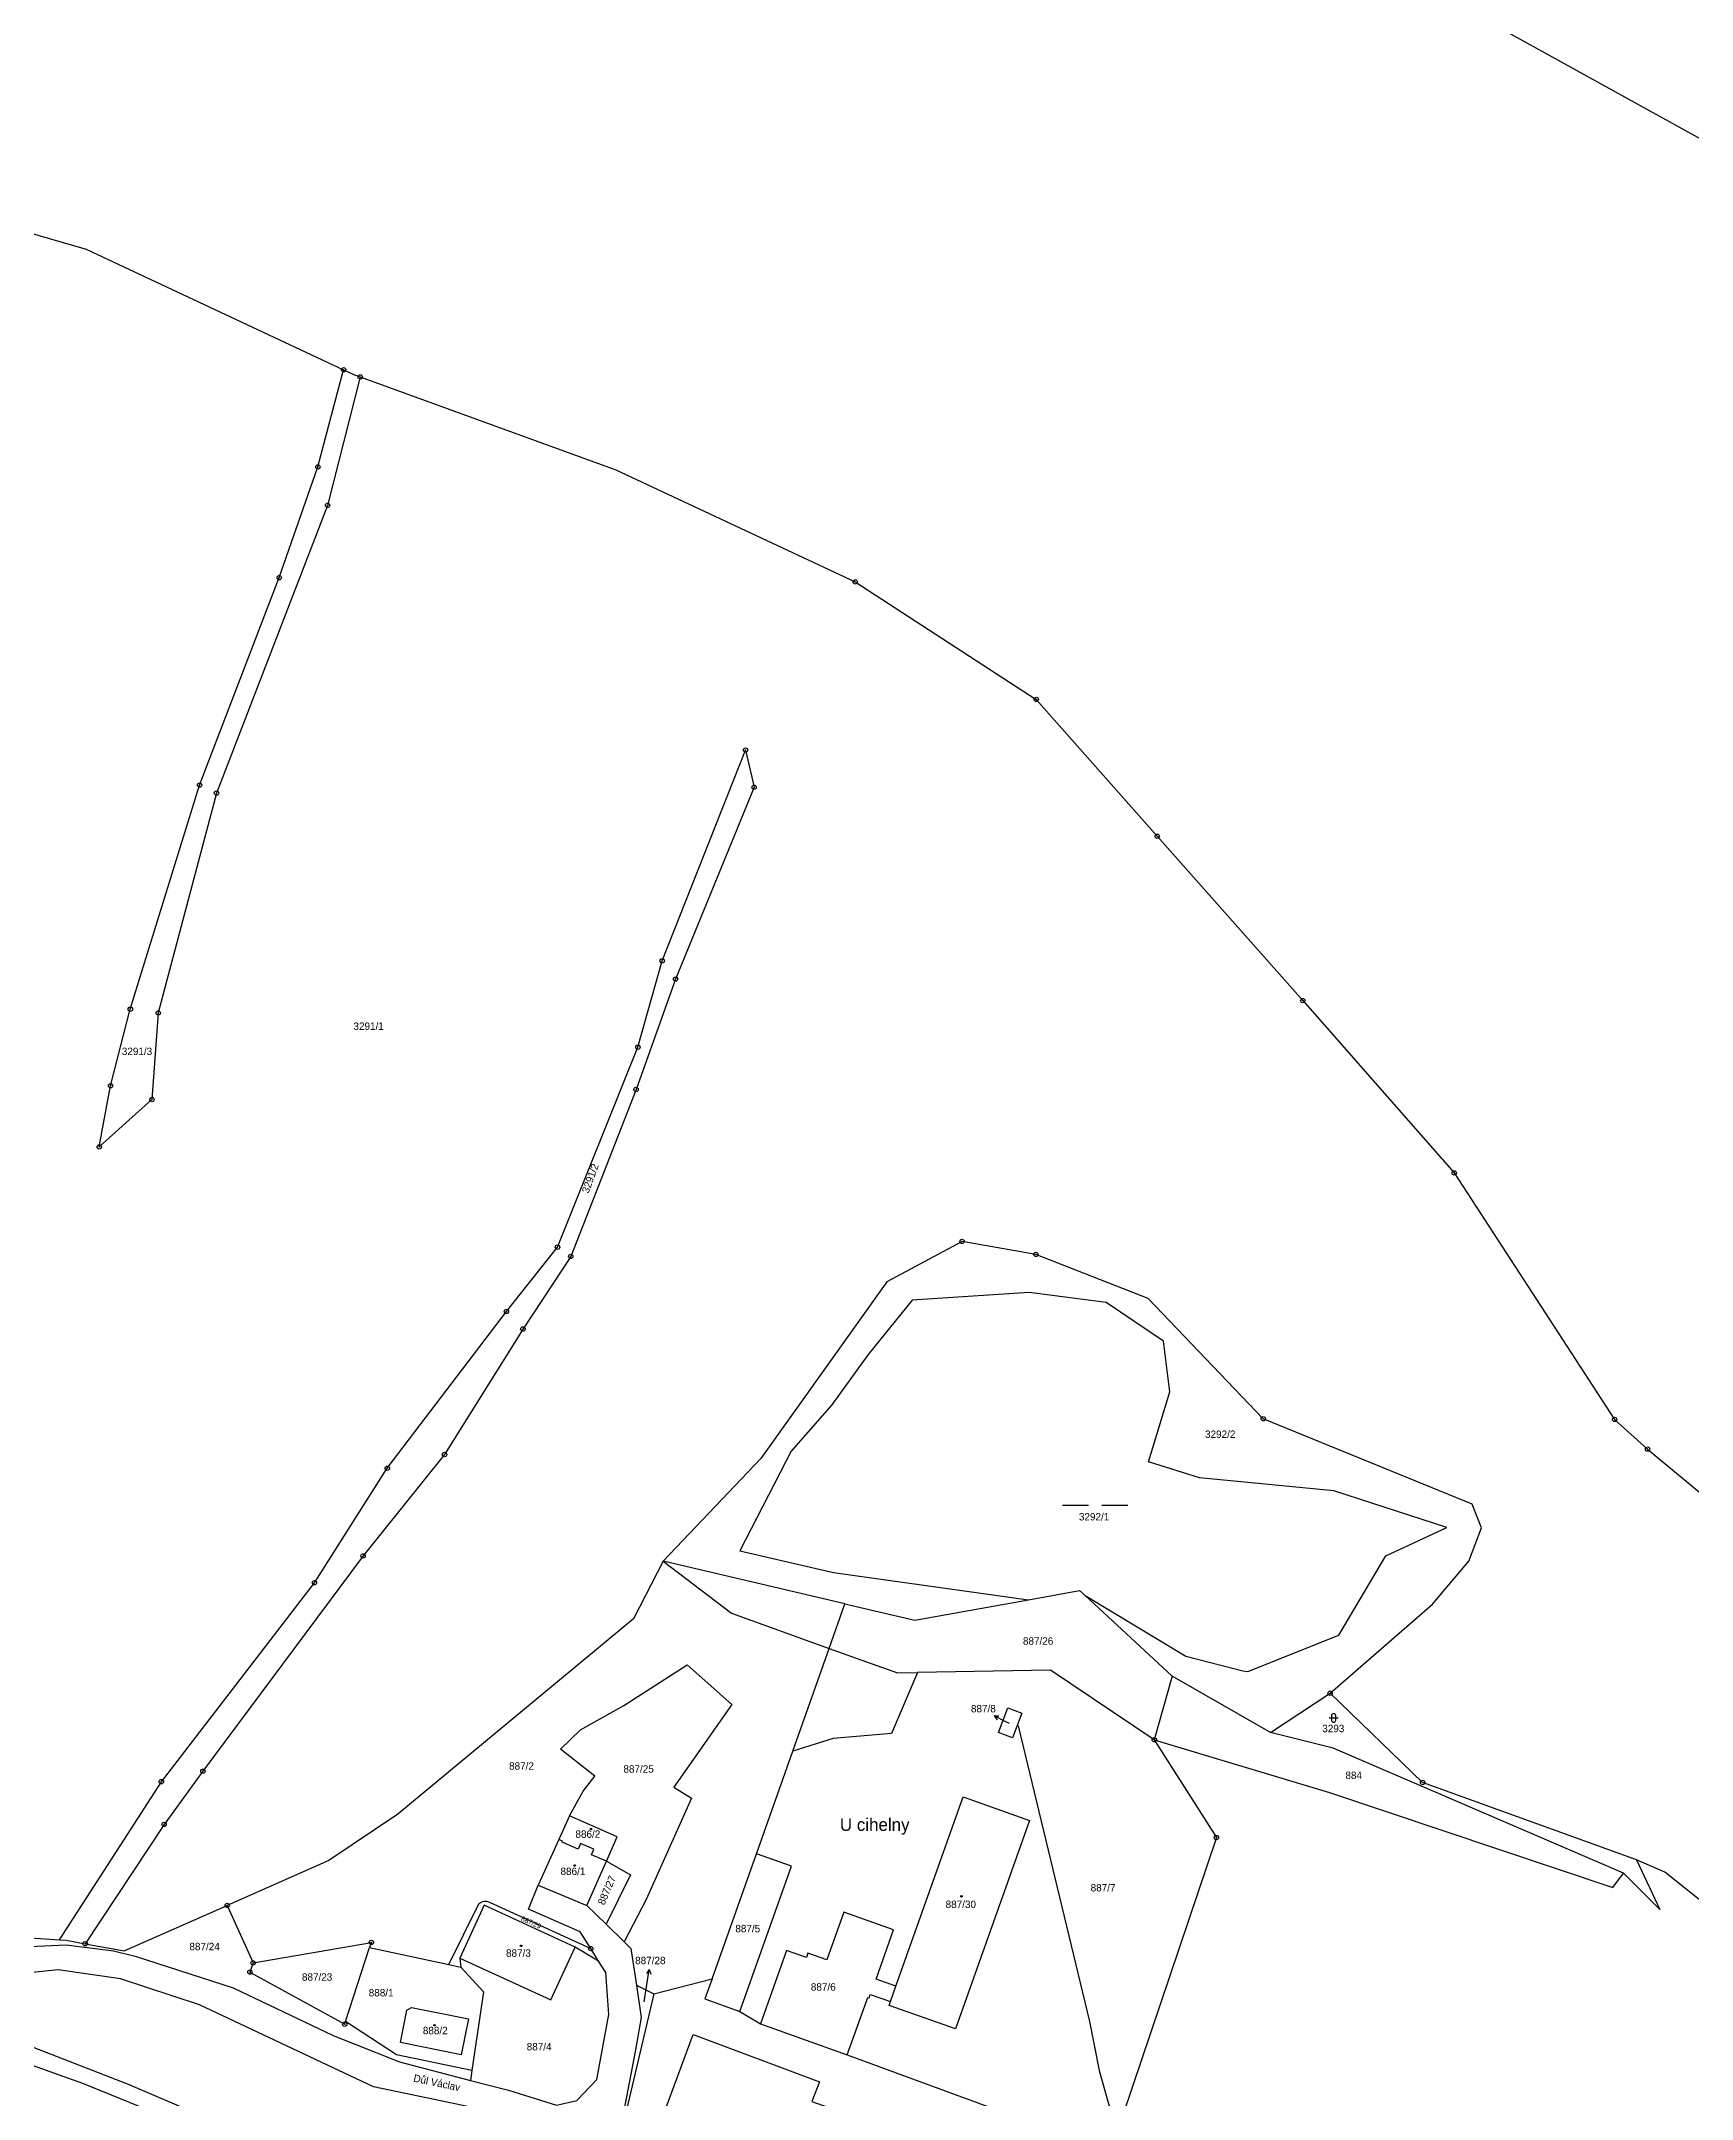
# Model space of a CAD drawing. Extents: x -784124 to -780570, y -980818 to -976926.
# Drawn here: x -781304 to -780926, y -979504.8 to -979033.6 of the extents above; entities that cross this region are included whole.
import ezdxf
from ezdxf.enums import TextEntityAlignment as Align

# ---------------------------------------------------------------- set-up
doc = ezdxf.new("R2010")
doc.units = 0
doc.header["$LTSCALE"] = 3.138375
doc.header["$MEASUREMENT"] = 0
doc.linetypes.add('0_205_2', pattern=[0])
doc.linetypes.add('2_6_59_2', pattern=[0])
for name, color, linetype in [('1008', 1, 'CONTINUOUS'), ('1010', 1, 'CONTINUOUS'), ('1029', 1, 'CONTINUOUS'), ('105', 1, 'CONTINUOUS'), ('18', 1, 'CONTINUOUS'), ('20502', 1, 'CONTINUOUS'), ('21800', 1, 'CONTINUOUS'), ('21900', 1, 'CONTINUOUS'), ('21999', 1, 'CONTINUOUS'), ('316', 1, 'CONTINUOUS'), ('404', 1, 'CONTINUOUS'), ('50100', 1, 'CONTINUOUS'), ('60502', 1, 'CONTINUOUS'), ('803', 1, 'CONTINUOUS')]:
    doc.layers.add(name, color=color, linetype=linetype)

# ---------------------------------------------------------------- blocks, each defined once
blk = doc.blocks.new('4_02$0')
at = {"layer": '404', "color": 255, "linetype": 'Continuous'}
blk.add_circle((-0.01, 0), 0.175, dxfattribs=at)
blk = doc.blocks.new('1029$1')
at = {"layer": '1029', "color": 6, "linetype": 'Continuous'}
for p, q in [((0, 3), (-0.5, 2)), ((0, 0), (0, 3)), ((0, 3), (0.5, 2))]:
    blk.add_line(p, q, dxfattribs=at)
blk = doc.blocks.new('8_03$8')
at = {"layer": '803', "color": 255, "linetype": 'Continuous'}
for p, q in [((-7.49, 0), (-1.49, 0)), ((1.51, 0), (7.51, 0))]:
    blk.add_line(p, q, dxfattribs=at)
blk = doc.blocks.new('3_16$5')
at = {"layer": '316', "color": 255, "linetype": 'Continuous'}
for p, q in [((-1, 1), (1, 1)), ((-0.5, 1.5), (-0.5, 0.5)), ((0.5, 0.5), (0.5, 1.5))]:
    blk.add_line(p, q, dxfattribs=at)
for centre, start, end in [((0, 1.5), 0, 180), ((0, 0.5), 180, 359.9879)]:
    blk.add_arc(centre, 0.5, start, end, dxfattribs=at)
blk = doc.blocks.new('1_05$19')
at = {"layer": '105', "color": 3, "linetype": 'Continuous'}
for radius in [0.5, 0.0303]:
    blk.add_circle((0, 0), radius, dxfattribs=at)

msp = doc.modelspace()

# ---------------------------------------------------------------- linework, layer by layer
at = {"layer": '1029', "color": 255, "linetype": 'Continuous'}
for p, q in [((-781082.22, -979418.86), (-781083.06, -979418.45)), ((-781165.88, -979482.62), (-781165.19, -979478.19))]:
    msp.add_line(p, q, dxfattribs=at)
at = {"layer": '20502', "color": 3, "linetype": '0_205_2'}
msp.add_lwpolyline([(-781072.56, -978872.3), (-781098.9, -978959.3), (-780907.31, -979065.21)], dxfattribs=at)
at = {"layer": '21800', "color": 255, "linetype": 'Continuous'}
for p, q in [((-781161.55, -979381.72), (-781145.85, -979393.61)), ((-781145.85, -979393.61), (-781123.51, -979401.65)), ((-781123.51, -979401.65), (-781117.3, -979403.89)), ((-781117.3, -979403.89), (-781107.91, -979407.27)), ((-781107.91, -979407.27), (-781103.32, -979407.19))]:
    msp.add_line(p, q, dxfattribs=at)
at = {"layer": '21900', "color": 3, "linetype": 'Continuous'}
for p, q in [((-781240.59, -979131.11), (-781234.7, -979108.86)), ((-781230.91, -979110.51), (-781238.37, -979139.91)), ((-781119.91, -979391.47), (-781161.55, -979381.72)), ((-781064.93, -979389.54), (-781044.94, -979407.99)), ((-781022.49, -979420.94), (-781044.94, -979407.99)), ((-781022.49, -979420.94), (-781008.8, -979411.94)), ((-781049.06, -979422.57), (-781034.84, -979444.97)), ((-781140.16, -979448.69), (-781131.84, -979425.22)), ((-781299.75, -979468.4), (-781276.45, -979432.18)), ((-781183.02, -979440.02), (-781179.88, -979434.33)), ((-781275.81, -979441.97), (-781293.89, -979469.3)), ((-781183.02, -979440.02), (-781185.45, -979445.43)), ((-781185.45, -979445.43), (-781190.13, -979455.87)), ((-781034.84, -979444.97), (-781059.14, -979516.94)), ((-781178.98, -979460.52), (-781174.51, -979450.38)), ((-781174.51, -979450.38), (-781169.04, -979453.49)), ((-781150.33, -979477.32), (-781140.16, -979448.69)), ((-781190.13, -979455.87), (-781178.98, -979460.52)), ((-781169.04, -979453.49), (-781174.61, -979464.8)), ((-781261.34, -979460.52), (-781255.45, -979473.68)), ((-781210.58, -979474.06), (-781203.72, -979460.15)), ((-781201.12, -979459.87), (-781178.13, -979470.41)), ((-781178.98, -979460.52), (-781174.61, -979464.8)), ((-781165.46, -979459.13), (-781170.46, -979468.86)), ((-781339.42, -979465.6), (-781299.75, -979468.4)), ((-781174.61, -979464.8), (-781170.46, -979468.86)), ((-781255.45, -979473.68), (-781228.34, -979468.99)), ((-781234.24, -979487.13), (-781228.75, -979470.14)), ((-781228.34, -979468.99), (-781228.75, -979470.14)), ((-781228.75, -979470.14), (-781210.58, -979474.06)), ((-781176.31, -979473.28), (-781181.66, -979470.07)), ((-781176.31, -979473.28), (-781178.13, -979470.41)), ((-781210.58, -979474.06), (-781207.85, -979474.65)), ((-781208.08, -979472.57), (-781207.85, -979474.65)), ((-781167.66, -979478.77), (-781163.66, -979480.79)), ((-781163.66, -979480.79), (-781150.33, -979477.32)), ((-781109.47, -979482.53), (-781108.23, -979479.04)), ((-781143.98, -979484.81), (-781139.27, -979487.67)), ((-781234.44, -979487.74), (-781234.24, -979487.13)), ((-781139.27, -979487.67), (-781119.37, -979494.74)), ((-781205.33, -979498.3), (-781205.67, -979500.6)), ((-781119.37, -979494.74), (-781083.47, -979507.97))]:
    msp.add_line(p, q, dxfattribs=at)
for points in [[(-781450.02, -979112.14), (-781401.14, -979101.43), (-781357.22, -979068.39), (-781342.21, -979067.22), (-781293.68, -979081.21), (-781234.7, -979108.86)], [(-781234.7, -979108.86), (-781232.19, -979110.04), (-781230.91, -979110.51)], [(-781230.91, -979110.51), (-781172.34, -979131.8), (-781117.54, -979157.45), (-781076.1, -979184.34), (-781048.38, -979215.69), (-781015.07, -979253.33), (-780980.39, -979292.78), (-780943.66, -979349.22), (-780936.1, -979356.03), (-780903.83, -979382.79), (-780844.69, -979409.74)], [(-781238.37, -979139.91), (-781263.82, -979205.8), (-781277.16, -979256.14), (-781278.61, -979275.99), (-781290.67, -979286.82), (-781288.07, -979272.82), (-781283.55, -979255.29), (-781267.69, -979203.97), (-781249.44, -979156.47), (-781240.59, -979131.11)], [(-781276.45, -979432.18), (-781241.4, -979386.63), (-781224.7, -979360.42), (-781197.44, -979324.51), (-781185.73, -979309.78), (-781167.31, -979263.99), (-781161.76, -979244.22), (-781142.66, -979195.96), (-781140.7, -979204.46), (-781158.69, -979248.39), (-781167.73, -979273.68), (-781182.71, -979311.89), (-781193.63, -979328.52), (-781211.58, -979357.26), (-781230.24, -979380.49), (-781266.92, -979429.78), (-781275.81, -979441.97)], [(-781008.8, -979411.94), (-780985.37, -979391.57), (-780977.03, -979381.69), (-780974.13, -979374.07), (-780976.24, -979368.65), (-781024.11, -979349.08), (-781050.44, -979321.52), (-781076.17, -979311.43), (-781093.08, -979308.45), (-781110.28, -979317.73), (-781139.15, -979358.18), (-781161.55, -979381.72)], [(-781064.93, -979389.54), (-781041.81, -979403.45), (-781028.83, -979406.8), (-781027.62, -979406.94), (-781006.81, -979398.62), (-780996.05, -979380.5), (-780982.07, -979374.01), (-781007.97, -979365.55), (-781038.74, -979362.61), (-781050.37, -979358.94), (-781045.54, -979342.88), (-781046.95, -979331.3), (-781060.07, -979322.42), (-781077.73, -979320.15), (-781104.48, -979321.92), (-781114.58, -979334.38), (-781122.9, -979345.89), (-781132.22, -979356.53), (-781143.95, -979379.3), (-781122.5, -979384.25), (-781077.9, -979390.53)], [(-781161.55, -979381.72), (-781168.3, -979394.86), (-781222.31, -979439.65), (-781238.09, -979450.27), (-781261.34, -979460.52)], [(-781119.91, -979391.47), (-781103.9, -979395.22), (-781077.9, -979390.53)], [(-781077.9, -979390.53), (-781066.16, -979388.41), (-781064.93, -979389.54)], [(-781131.84, -979425.22), (-781123.51, -979401.65), (-781119.91, -979391.47)], [(-781179.88, -979434.33), (-781177.2, -979430.95), (-781185.03, -979424.74), (-781180.46, -979420.29), (-781170.52, -979414.75), (-781156.01, -979405.46), (-781145.84, -979414.49), (-781159.09, -979433.45), (-781155.04, -979435.97), (-781165.46, -979459.13)], [(-781103.32, -979407.19), (-781109.24, -979421.17), (-781122.57, -979422.32), (-781131.84, -979425.22)], [(-781049.06, -979422.57), (-781072.87, -979406.65), (-781103.32, -979407.19)], [(-780938.62, -979450.06), (-780987.62, -979432.37), (-781008.8, -979411.94)], [(-781080.48, -979419.29), (-781081.57, -979422.16), (-781084.75, -979420.95), (-781082.58, -979415.25), (-781079.4, -979416.46), (-781080.48, -979419.29)], [(-781049.06, -979422.57), (-781008.97, -979434.63), (-780944.09, -979456.39), (-780941.65, -979453.16)], [(-780941.65, -979453.16), (-781008.07, -979424.53), (-781022.49, -979420.94)], [(-781108.23, -979479.04), (-781092.81, -979435.66), (-781077.62, -979441.06), (-781094.57, -979488.79), (-781109.78, -979483.4), (-781109.47, -979482.53)], [(-781174.51, -979450.38), (-781172.07, -979444.85), (-781183.02, -979440.02)], [(-781174.51, -979450.38), (-781177.95, -979448.92), (-781177.41, -979447.63), (-781180.49, -979446.33), (-781181.03, -979447.62), (-781184.69, -979446.07), (-781184.57, -979445.8), (-781185.45, -979445.43)], [(-781143.98, -979484.81), (-781132.13, -979451.56), (-781140.16, -979448.69)], [(-780938.62, -979450.06), (-780933.31, -979461.46), (-780941.65, -979453.16)], [(-780820.02, -979499.64), (-780868.19, -979492.36), (-780908.13, -979472.07), (-780932.19, -979452.89), (-780938.62, -979450.06)], [(-781178.13, -979470.41), (-781180.57, -979466.57), (-781192.36, -979461.38), (-781190.13, -979455.87)], [(-781293.89, -979469.3), (-781284.94, -979470.93), (-781261.34, -979460.52)], [(-781181.66, -979470.07), (-781202.52, -979460.48), (-781208.08, -979472.57)], [(-781203.72, -979460.15), (-781203.364, -979459.864), (-781202.954, -979459.663), (-781202.876, -979459.637), (-781202.428, -979459.547), (-781201.972, -979459.557), (-781201.529, -979459.667), (-781201.12, -979459.87)], [(-781108.23, -979479.04), (-781112.77, -979477.43), (-781108.76, -979466.14), (-781120.16, -979462.09), (-781124.04, -979473), (-781128.38, -979471.46), (-781128.74, -979472.48), (-781133.29, -979470.87), (-781139.27, -979487.67)], [(-781344.29, -979467.82), (-781332.54, -979471.51), (-781316.64, -979470.37), (-781298.28, -979469.52), (-781287.42, -979470.88), (-781282.47, -979472.11), (-781260.02, -979479.42), (-781237.13, -979490.31), (-781221.92, -979496.37), (-781205.67, -979500.6)], [(-781299.75, -979468.4), (-781298.28, -979468.5), (-781293.89, -979469.3)], [(-781208.08, -979472.57), (-781187.22, -979482.16), (-781181.66, -979470.07)], [(-781170.46, -979468.86), (-781168.92, -979470.37), (-781167.66, -979478.77)], [(-781158.82, -979589.75), (-781181.54, -979529.13), (-781189.53, -979512.01), (-781197.62, -979508.39), (-781210.71, -979505.63), (-781227.86, -979502.08), (-781267.73, -979483.29), (-781285.78, -979477.35), (-781300.09, -979475.29), (-781326.09, -979477.96), (-781333.6, -979480.06), (-781338.46, -979483.06)], [(-781255.45, -979473.68), (-781256.18, -979475.79), (-781234.44, -979487.74)], [(-781207.85, -979474.65), (-781202.64, -979480.32), (-781205.33, -979498.3)], [(-781205.67, -979500.6), (-781196.98, -979502.86), (-781185.94, -979506.23), (-781181.28, -979505.19), (-781176.71, -979500.42), (-781174, -979485.52), (-781174.66, -979475.88), (-781176.31, -979473.28)], [(-781167.66, -979478.77), (-781166.55, -979486.16), (-781167.9, -979493.6), (-781170.31, -979506.33), (-781173.24, -979518.59)], [(-781150.33, -979477.32), (-781152.01, -979481.94), (-781143.98, -979484.81)], [(-781338.46, -979483.06), (-781321.94, -979488.05), (-781307.38, -979492.38), (-781284.03, -979501.47), (-781267.6, -979508.46), (-781257.7, -979513.45), (-781242.73, -979517.69), (-781158.82, -979589.75)], [(-781221.72, -979491.94), (-781220.21, -979484.52), (-781219.2, -979483.86), (-781206.13, -979486.51)], [(-781163.66, -979480.79), (-781172.06, -979516.43), (-781173.24, -979518.59)], [(-781119.37, -979494.74), (-781114.7, -979481.6), (-781114.39, -979481.71), (-781114.1, -979480.89), (-781109.47, -979482.53)], [(-781205.33, -979498.3), (-781222.57, -979494.74), (-781234.24, -979487.13)], [(-781206.13, -979486.51), (-781207.8, -979494.72), (-781221.72, -979491.94)], [(-781154.68, -979490.05), (-781125.75, -979500.95), (-781127.47, -979505.44), (-781122.54, -979507.2), (-781129.27, -979525.69), (-781134.27, -979523.81), (-781163.15, -979512.98), (-781154.68, -979490.05)]]:
    msp.add_lwpolyline(points, dxfattribs=at)
at = {"layer": '21999', "color": 3, "linetype": 'Continuous'}
msp.add_line((-781044.94, -979407.99), (-781049.06, -979422.57), dxfattribs=at)
at = {"layer": '50100', "color": 255, "linetype": 'Continuous'}
for p, q in [((-781294.41, -979501.33), (-781311.31, -979495.23)), ((-781275.13, -979509.19), (-781294.41, -979501.33))]:
    msp.add_line(p, q, dxfattribs=at)
at = {"layer": '60502', "color": 255, "linetype": '2_6_59_2'}
for p, q in [((-781080.21, -979419.39), (-781080.48, -979419.29)), ((-781080.21, -979419.39), (-781063.89, -979487.09)), ((-781063.89, -979487.09), (-781061.69, -979498.34)), ((-781061.69, -979498.34), (-781039.31, -979577.69))]:
    msp.add_line(p, q, dxfattribs=at)

# ---------------------------------------------------------------- block references
at = {"layer": '1029', "color": 0, "linetype": 'ByBlock'}
for p, rotation in [((-781083.06, -979418.45), 64), ((-781165.19, -979478.19), 351)]:
    msp.add_blockref('1029$1', p, dxfattribs=dict(at, rotation=rotation))
at = {"layer": '105', "color": 0, "linetype": 'ByBlock'}
for p in [(-781234.7, -979108.86), (-781230.91, -979110.51), (-781240.59, -979131.11), (-781238.37, -979139.91), (-781249.44, -979156.47), (-781117.54, -979157.45), (-781076.1, -979184.34), (-781142.66, -979195.96), (-781267.69, -979203.97), (-781263.82, -979205.8), (-781140.7, -979204.46), (-781048.38, -979215.69), (-781161.76, -979244.22), (-781158.69, -979248.39), (-781015.07, -979253.33), (-781283.55, -979255.29), (-781277.16, -979256.14), (-781167.31, -979263.99), (-781288.07, -979272.82), (-781278.61, -979275.99), (-781167.73, -979273.68), (-781290.67, -979286.82), (-780980.39, -979292.78), (-781185.73, -979309.78), (-781093.08, -979308.45), (-781182.71, -979311.89), (-781076.17, -979311.43), (-781197.44, -979324.51), (-781193.63, -979328.52), (-781024.11, -979349.08), (-780943.66, -979349.22), (-781211.58, -979357.26), (-780936.1, -979356.03), (-781224.7, -979360.42), (-781230.24, -979380.49), (-781241.4, -979386.63), (-781008.8, -979411.94), (-781049.06, -979422.57), (-781276.45, -979432.18), (-781266.92, -979429.78), (-780987.62, -979432.37), (-781275.81, -979441.97), (-781034.84, -979444.97), (-781261.34, -979460.52), (-781293.89, -979469.3), (-781228.34, -979468.99), (-781178.13, -979470.41), (-781256.18, -979475.79), (-781255.45, -979473.68), (-781234.44, -979487.74)]:
    msp.add_blockref('1_05$19', p, dxfattribs=at)
at = {"layer": '316', "color": 0, "linetype": 'ByBlock'}
msp.add_blockref('3_16$5', (-781008, -979418.57), dxfattribs=at)
at = {"layer": '404', "color": 0, "linetype": 'ByBlock'}
for p in [(-781178.07, -979443.01), (-781181.79, -979451.37), (-781093.2, -979458.42), (-781194.04, -979469.77), (-781213.88, -979487.95)]:
    msp.add_blockref('4_02$0', p, dxfattribs=at)
at = {"layer": '803', "color": 0, "linetype": 'ByBlock'}
msp.add_blockref('8_03$8', (-781062.61, -979368.87), dxfattribs=at)

# ---------------------------------------------------------------- texts
at = {"layer": '1008', "color": 255, "linetype": 'Continuous'}
msp.add_text('Důl Václav', height=1.7, rotation=348, dxfattribs=at).set_placement((-781213.35, -979501.13), align=Align.MIDDLE_CENTER)
at = {"layer": '1010', "color": 255, "linetype": 'Continuous'}
msp.add_text('U cihelny', height=2.9, dxfattribs=at).set_placement((-781113.09, -979444.33), align=Align.BOTTOM_CENTER)
at = {"layer": '18', "color": 255, "linetype": 'Continuous'}
for s, p in [('3291/1', (-781228.98, -979260.54)), ('3291/3', (-781282.02, -979266.3)), ('887/26', (-781075.67, -979401.33)), ('887/8', (-781088.21, -979416.82)), ('887/25', (-781167.16, -979430.63)), ('887/7', (-781060.8, -979457.83)), ('887/30', (-781093.38, -979461.63)), ('887/5', (-781142.16, -979467.19)), ('887/24', (-781266.54, -979471.3)), ('887/28', (-781164.47, -979474.49)), ('888/1', (-781226.11, -979481.87)), ('887/6', (-781124.87, -979480.55)), ('888/2', (-781213.72, -979490.53))]:
    msp.add_text(s, height=1.7, dxfattribs=at).set_placement(p, align=Align.BOTTOM_CENTER)
for s, height, rotation, p in [('3291/2', 1.7, 70, (-781176.95, -979294.48)), ('887/27', 1.7, 67, (-781173.19, -979457.57)), ('887/29', 1.139, 336, (-781192.13, -979465.25))]:
    msp.add_text(s, height=height, rotation=rotation, dxfattribs=at).set_placement(p, align=Align.BOTTOM_CENTER)
for s, p in [('3292/2', (-781037.45, -979353.98)), ('3292/1', (-781066.33, -979372.87)), ('3293', (-781010.6, -979421.36)), ('887/2', (-781196.82, -979429.95)), ('884', (-781005.3, -979432.09)), ('886/2', (-781181.62, -979445.55)), ('886/1', (-781185.04, -979454.08)), ('887/3', (-781197.52, -979472.79)), ('887/23', (-781244.25, -979478.28)), ('887/4', (-781192.78, -979494.23))]:
    msp.add_text(s, height=1.7, dxfattribs=at).set_placement(p, align=Align.BOTTOM_LEFT)

doc.saveas('drawing.dxf')
